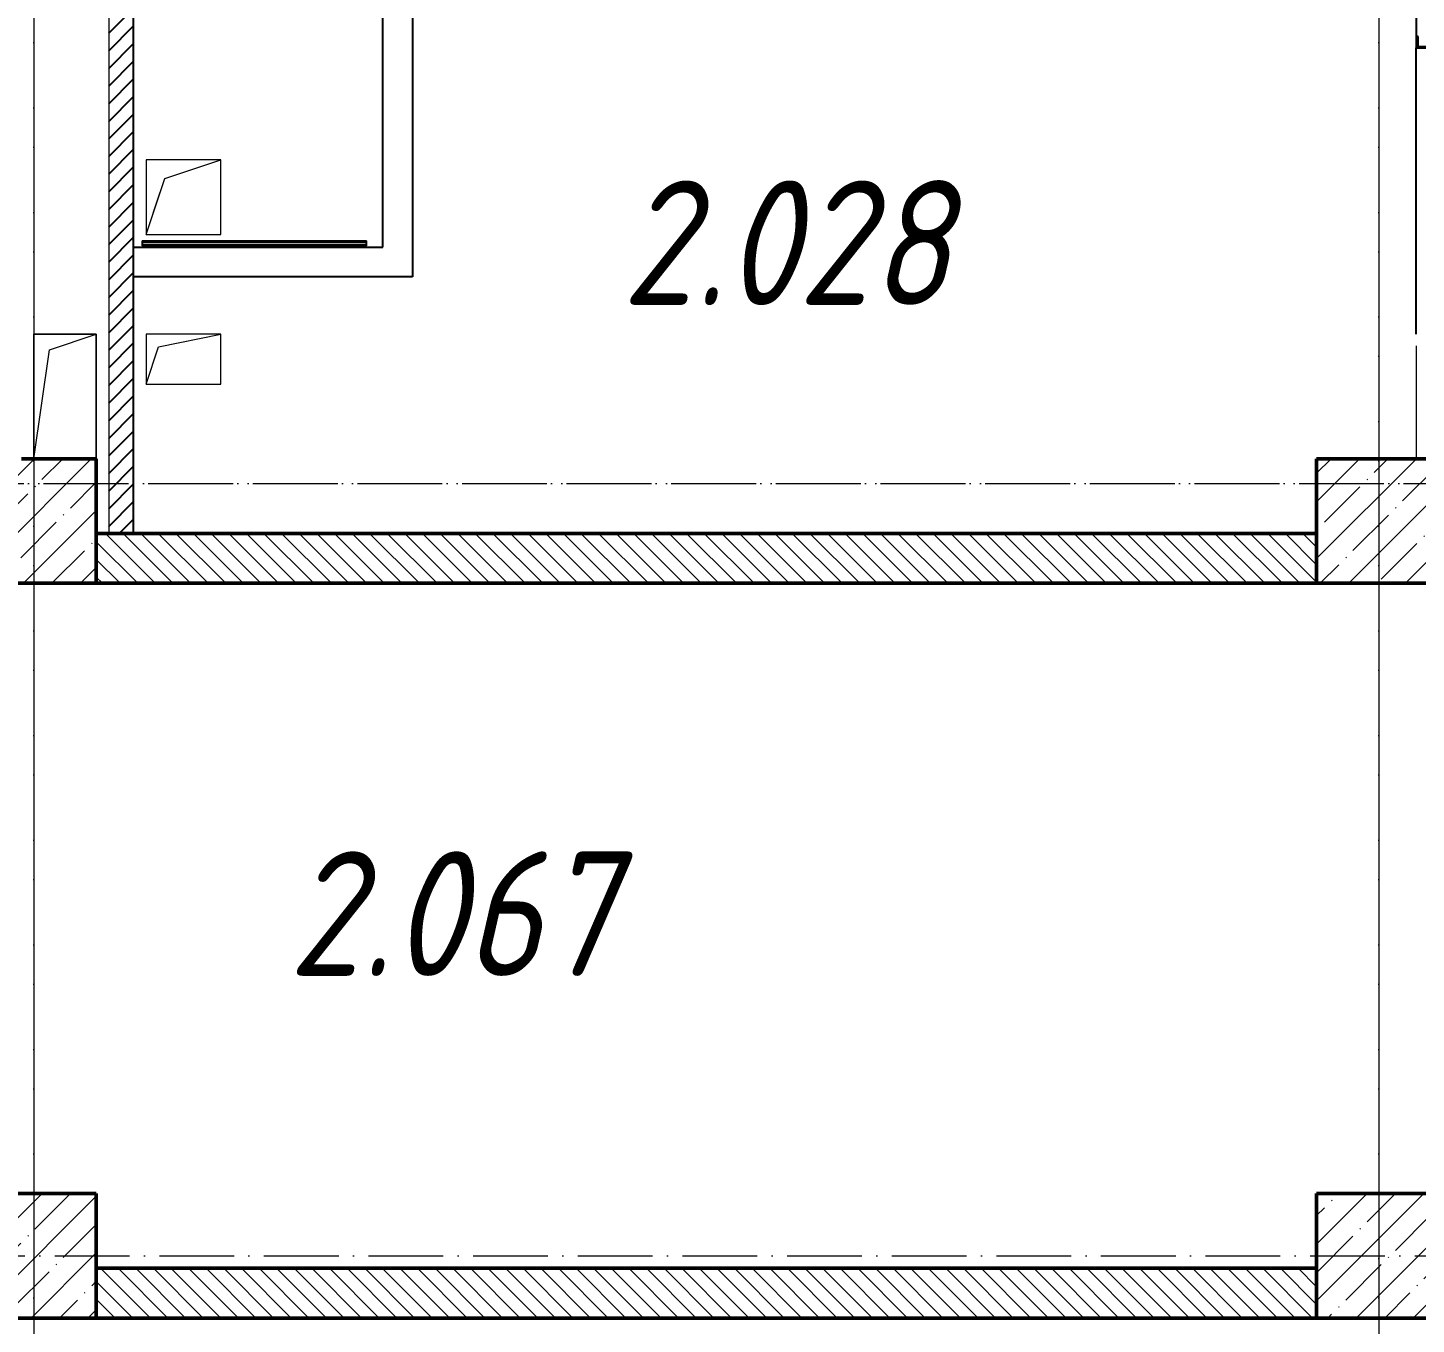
# Model space of a CAD drawing. Header units: millimetres. Extents: x -401725 to 250493, y 305116 to 802890.
# Drawn here: x 62133 to 67708, y 501972 to 507177 of the extents above; entities that cross this region are included whole.
import ezdxf

# ---------------------------------------------------------------- set-up
doc = ezdxf.new("R2010")
doc.units = ezdxf.units.MM
doc.linetypes.add('50_200_ШТРИХ_1Т_ш5_п1_п1_', pattern=[700, 500, -100, 0, -100])
for name, color, linetype, lineweight in [('A-FLOR-____-OTLN', 7, 'Continuous', 9), ('A-GENM-____-MCUT', 7, 'Continuous', 25), ('A-GENM-____-OTLN', 7, 'Continuous', 9), ('A-WALL-____-MCUT', 7, 'Continuous', 13), ('A-WALL-____-MCUT-2', 7, 'Continuous', 50), ('A-WALL-____-PATT-1', 7, 'Continuous', 9), ('A-WALL-FNSH-MCUT-1', 7, 'Continuous', 9), ('I-WALL-____-OTLN', 7, 'Continuous', 9), ('S-COLS-____-MCUT', 7, 'Continuous', 50), ('S-COLS-____-OTLN', 7, 'Continuous', 9), ('S-GRID-____-OTLN-1', 7, '50_200_ШТРИХ_1Т_ш5_п1_п1_', 9), ('Марки помещений', 7, 'Continuous', 9)]:
    doc.layers.add(name, color=color, linetype=linetype, lineweight=lineweight)
doc.styles.add('ISOCPEUR_I_2', font='isocpeui.ttf', dxfattribs={"width": 0.85, "height": 2.3})
pattern_1 = [(45, (-83150, -46181.04), (-114.04925, 114.04925), []), (45, (-83035.95, -46181.04), (-114.04925, 114.04925), [201.613, -40.323, 3.353, -36.97])]
pattern_2 = [(45, (-77750, -46181.04), (-114.04925, 114.04925), []), (45, (-77635.95, -46181.04), (-114.04925, 114.04925), [201.613, -40.323, 3.353, -36.97])]
pattern_3 = [(45, (-77750, -43231.04), (-114.04925, 114.04925), []), (45, (-77635.95, -43231.04), (-114.04925, 114.04925), [201.613, -40.323, 3.353, -36.97])]
pattern_4 = [(45, (-83150, -43231.04), (-114.04925, 114.04925), []), (45, (-83035.95, -43231.04), (-114.04925, 114.04925), [201.613, -40.323, 3.353, -36.97])]
pattern_5 = [(135, (-15591.663, 459015.94), (-35.35534, -35.35534), [])]
pattern_6 = [(135, (-15591.663, 459015.94), (-35.35534, -35.35534), [])]

# ---------------------------------------------------------------- blocks, each defined once
blk = doc.blocks.new('BSC_Колонна _Прямоугольная - 500х500-V54-АР1_План отверстий 2 этажа в осях 1-64_Ю-ЯЯ')
at = {"layer": 'S-COLS-____-OTLN'}
h = blk.add_hatch(dxfattribs=at)
h.set_pattern_fill('FP_64', color=256, style=0, pattern_type=2)
h.set_pattern_definition(pattern_1)
h.paths.add_polyline_path([(-250, -250), (250, -250), (250, 250), (-250, 250)], flags=0)
at = {"layer": 'S-COLS-____-MCUT'}
for p, q in [((250, 250), (-250, 250)), ((-250, 250), (-250, -250)), ((250, -250), (250, 250)), ((-250, -250), (250, -250))]:
    blk.add_line(p, q, dxfattribs=at)
blk = doc.blocks.new('BSC_Колонна _Прямоугольная - 500х500-V114-АР1_План отверстий 2 этажа в осях 1-64_Ю-ЯЯ')
at = {"layer": 'S-COLS-____-OTLN'}
h = blk.add_hatch(dxfattribs=at)
h.set_pattern_fill('FP_127', color=256, style=0, pattern_type=2)
h.set_pattern_definition(pattern_2)
h.paths.add_polyline_path([(-250, -250), (250, -250), (250, 250), (-250, 250)], flags=0)
at = {"layer": 'S-COLS-____-MCUT'}
for p, q in [((-250, 250), (-250, -250)), ((250, 250), (-50, 250)), ((250, -250), (250, 250)), ((-250, -250), (250, -250))]:
    blk.add_line(p, q, dxfattribs=at)
blk = doc.blocks.new('BSC_Колонна _Прямоугольная - 500х500-V119-АР1_План отверстий 2 этажа в осях 1-64_Ю-ЯЯ')
at = {"layer": 'S-COLS-____-OTLN'}
h = blk.add_hatch(dxfattribs=at)
h.set_pattern_fill('FP_132', color=256, style=0, pattern_type=2)
h.set_pattern_definition(pattern_3)
h.paths.add_polyline_path([(-250, -250), (250, -250), (250, 250), (-250, 250)], flags=0)
at = {"layer": 'S-COLS-____-MCUT'}
for p, q in [((250, 250), (-250, 250)), ((-250, 250), (-250, -250)), ((250, -250), (250, 250)), ((-250, -250), (250, -250))]:
    blk.add_line(p, q, dxfattribs=at)
blk = doc.blocks.new('BSC_Колонна _Прямоугольная - 500х500-V121-АР1_План отверстий 2 этажа в осях 1-64_Ю-ЯЯ')
at = {"layer": 'S-COLS-____-OTLN'}
h = blk.add_hatch(dxfattribs=at)
h.set_pattern_fill('FP_134', color=256, style=0, pattern_type=2)
h.set_pattern_definition(pattern_4)
h.paths.add_polyline_path([(-250, -250), (250, -250), (250, 250), (-250, 250)], flags=0)
at = {"layer": 'S-COLS-____-MCUT'}
for p, q in [((250, 250), (-250, 250)), ((-250, 250), (-250, -250)), ((250, -250), (250, 250)), ((-250, -250), (250, -250))]:
    blk.add_line(p, q, dxfattribs=at)
blk = doc.blocks.new('154_Стойка_СКБ_Швеллер - СМ-2180_100-28278414-АР1_План отверстий 2 этажа в осях 1-64_Ю-ЯЯ')
at = {"layer": 'A-GENM-____-MCUT'}
for p, q in [((171, 50), (125, 50)), ((125, 50), (125, -50)), ((129.5, 42.4), (171, 42.4)), ((129.5, -42.4), (129.5, 42.4)), ((171, 42.4), (171, 50)), ((125, -50), (171, -50)), ((171, -42.4), (129.5, -42.4)), ((171, -50), (171, -42.4))]:
    blk.add_line(p, q, dxfattribs=at)
blk = doc.blocks.new('131_Панель боковая - 900х1500-29281255-АР1_План отверстий 2 этажа в осях 1-64_Ю-ЯЯ')
at = {"layer": 'A-GENM-____-MCUT'}
for p, q in [((450, 5), (-450, 5)), ((-450, 5), (-450, -5)), ((450, -5), (450, 5)), ((-450, -5), (450, -5))]:
    blk.add_line(p, q, dxfattribs=at)
at = {"layer": 'A-GENM-____-OTLN'}
for p, q in [((-450, 10), (450, 10)), ((-450, 5), (-450, 10)), ((450, 10), (450, 5)), ((-450, -10), (-450, -5)), ((-450, -10), (450, -10)), ((450, -5), (450, -10))]:
    blk.add_line(p, q, dxfattribs=at)
blk = doc.blocks.new('AR_Отверстие прямоугольное _в плите_ - AR_Отверстие прямоугольное _в плите_-30459229-АР1_План отверстий 2 этажа в осях 1-64_Ю-ЯЯ')
at = {"layer": 'A-GENM-____-OTLN'}
for p, q in [((125, 250), (-125, 250)), ((-125, 250), (-125, -250)), ((-62.5, 187.5), (125, 250)), ((125, -250), (125, 250)), ((-125, -250), (-62.5, 187.5))]:
    blk.add_line(p, q, dxfattribs=at)
blk = doc.blocks.new('AR_Отверстие прямоугольное _в плите_ - AR_Отверстие прямоугольное _в плите_-30459341-АР1_План отверстий 2 этажа в осях 1-64_Ю-ЯЯ')
at = {"layer": 'A-GENM-____-OTLN'}
for p, q in [((150, 150), (-150, 150)), ((-150, 150), (-150, -150)), ((-75, 75), (150, 150)), ((150, -150), (150, 150)), ((-150, -150), (-75, 75)), ((-150, -150), (150, -150))]:
    blk.add_line(p, q, dxfattribs=at)
blk = doc.blocks.new('AR_Отверстие прямоугольное _в плите_ - AR_Отверстие прямоугольное _в плите_-30459372-АР1_План отверстий 2 этажа в осях 1-64_Ю-ЯЯ')
at = {"layer": 'A-GENM-____-OTLN'}
for p, q in [((150, 100), (-150, 100)), ((-150, 100), (-150, -100)), ((-100, 50), (150, 100)), ((150, -100), (150, 100)), ((-150, -100), (-100, 50)), ((-150, -100), (150, -100))]:
    blk.add_line(p, q, dxfattribs=at)
blk = doc.blocks.new('BSC_Колонна _Прямоугольная - 500х500-V81-АР1_План отверстий 2 этажа в осях 1-64_А-ГГ')
at = {"layer": 'S-COLS-____-OTLN'}
h = blk.add_hatch(dxfattribs=at)
h.set_pattern_fill('FP_110', color=256, style=0, pattern_type=2)
h.set_pattern_definition(pattern_1)
h.paths.add_polyline_path([(-250, -250), (250, -250), (250, 250), (-250, 250)], flags=0)
at = {"layer": 'S-COLS-____-MCUT'}
for p, q in [((250, 250), (-250, 250)), ((-250, 250), (-250, -250)), ((250, -250), (250, 250)), ((-250, -250), (250, -250))]:
    blk.add_line(p, q, dxfattribs=at)
blk = doc.blocks.new('BSC_Колонна _Прямоугольная - 500х500-25978818-АР1_План отверстий 2 этажа в осях 1-64_А-ГГ')
at = {"layer": 'S-COLS-____-OTLN'}
h = blk.add_hatch(dxfattribs=at)
h.set_pattern_fill('FP_148', color=256, style=0, pattern_type=2)
h.set_pattern_definition(pattern_2)
h.paths.add_polyline_path([(-250, -250), (250, -250), (250, 250), (-250, 250)], flags=0)
at = {"layer": 'S-COLS-____-MCUT'}
for p, q in [((-250, 250), (-250, -250)), ((250, 250), (-50, 250)), ((250, -250), (250, 250)), ((-250, -250), (250, -250))]:
    blk.add_line(p, q, dxfattribs=at)
blk = doc.blocks.new('BSC_Колонна _Прямоугольная - 500х500-V123-АР1_План отверстий 2 этажа в осях 1-64_А-ГГ')
at = {"layer": 'S-COLS-____-OTLN'}
h = blk.add_hatch(dxfattribs=at)
h.set_pattern_fill('FP_153', color=256, style=0, pattern_type=2)
h.set_pattern_definition(pattern_3)
h.paths.add_polyline_path([(-250, -250), (250, -250), (250, 250), (-250, 250)], flags=0)
at = {"layer": 'S-COLS-____-MCUT'}
for p, q in [((250, 250), (-250, 250)), ((-250, 250), (-250, -250)), ((250, -250), (250, 250)), ((-250, -250), (250, -250))]:
    blk.add_line(p, q, dxfattribs=at)
blk = doc.blocks.new('BSC_Колонна _Прямоугольная - 500х500-V125-АР1_План отверстий 2 этажа в осях 1-64_А-ГГ')
at = {"layer": 'S-COLS-____-OTLN'}
h = blk.add_hatch(dxfattribs=at)
h.set_pattern_fill('FP_155', color=256, style=0, pattern_type=2)
h.set_pattern_definition(pattern_4)
h.paths.add_polyline_path([(-250, -250), (250, -250), (250, 250), (-250, 250)], flags=0)
at = {"layer": 'S-COLS-____-MCUT'}
for p, q in [((250, 250), (-250, 250)), ((-250, 250), (-250, -250)), ((250, -250), (250, 250)), ((-250, -250), (250, -250))]:
    blk.add_line(p, q, dxfattribs=at)
blk = doc.blocks.new('131_Панель боковая - 900х1500-29281255-АР1_План отверстий 2 этажа в осях 1-64_А-ГГ')
at = {"layer": 'A-GENM-____-MCUT'}
for p, q in [((450, 5), (-450, 5)), ((-450, 5), (-450, -5)), ((450, -5), (450, 5)), ((-450, -5), (450, -5))]:
    blk.add_line(p, q, dxfattribs=at)
at = {"layer": 'A-GENM-____-OTLN'}
for p, q in [((-450, 10), (450, 10)), ((-450, 5), (-450, 10)), ((450, 10), (450, 5)), ((-450, -10), (-450, -5)), ((-450, -10), (450, -10)), ((450, -5), (450, -10))]:
    blk.add_line(p, q, dxfattribs=at)
blk = doc.blocks.new('AR_Отверстие прямоугольное _в плите_ - AR_Отверстие прямоугольное _в плите_-V151-АР1_План отверстий 2 этажа в осях 1-64_А-ГГ')
at = {"layer": 'A-GENM-____-OTLN'}
for p, q in [((125, 250), (-125, 250)), ((-125, 250), (-125, -250)), ((-62.5, 187.5), (125, 250)), ((125, -250), (125, 250)), ((-125, -250), (-62.5, 187.5))]:
    blk.add_line(p, q, dxfattribs=at)
blk = doc.blocks.new('AR_Отверстие прямоугольное _в плите_ - AR_Отверстие прямоугольное _в плите_-30459341-АР1_План отверстий 2 этажа в осях 1-64_А-ГГ')
at = {"layer": 'A-GENM-____-OTLN'}
for p, q in [((-150, 20.1), (-150, -150)), ((-150, -150), (-93.3, 20.1)), ((150, -150), (150, 20.1)), ((-150, -150), (150, -150))]:
    blk.add_line(p, q, dxfattribs=at)
blk = doc.blocks.new('AR_Отверстие прямоугольное _в плите_ - AR_Отверстие прямоугольное _в плите_-30459372-АР1_План отверстий 2 этажа в осях 1-64_А-ГГ')
at = {"layer": 'A-GENM-____-OTLN'}
for p, q in [((150, 100), (-150, 100)), ((-150, 100), (-150, -100)), ((-100, 50), (150, 100)), ((150, -100), (150, 100)), ((-150, -100), (-100, 50)), ((-150, -100), (150, -100))]:
    blk.add_line(p, q, dxfattribs=at)
blk = doc.blocks.new('2этаж')
at = {"layer": 'S-GRID-____-OTLN-1', "color": 251, "ltscale": 0.6, "true_color": 0x636466}
for p, q in [((62158.3, 549908.8), (62158.3, 498997)), ((67558.3, 549908.8), (67558.3, 498997)), ((62158.3, 508896.9), (62158.3, 467585.8)), ((67558.3, 508896.9), (67558.3, 470838.7)), ((51735.1, 505347), (74727.1, 505347)), ((53374.4, 505347), (74727.1, 505347)), ((58880.7, 502247), (88334.7, 502247)), ((58880.7, 502247), (88334.7, 502247))]:
    blk.add_line(p, q, dxfattribs=at)

msp = doc.modelspace()

# ---------------------------------------------------------------- hatches: boundary and pattern name
h = msp.add_hatch()
h.set_pattern_fill('FP_5', color=256, style=0, pattern_type=2)
h.set_pattern_definition([(45, (-15591.663, 459015.94), (-35.35534, 35.35534), [])])
h.paths.add_polyline_path([(62458.3366, 505146.983), (62558.3366, 505146.983), (62558.3366, 508096.983), (62458.3366, 508096.983), (62458.3366, 506554.0587)], flags=0)
h.paths.add_polyline_path([(62461.3366, 508099.983), (62555.3366, 508099.983), (62555.3366, 508146.983), (62558.3366, 508146.983), (62558.3366, 510996.983), (62458.3366, 510996.983), (62458.3366, 508146.983), (62461.3366, 508146.983)], flags=0)
at = {"layer": 'A-WALL-____-PATT-1'}
h = msp.add_hatch(dxfattribs=at)
h.set_pattern_fill('FP_5', color=256, style=0, pattern_type=2)
h.set_pattern_definition([(45, (-15591.663, 459015.94), (-35.35534, 35.35534), [])])
h.paths.add_polyline_path([(62458.3366, 505146.983), (62558.3366, 505146.983), (62558.3366, 506517.1216), (62458.3366, 506517.1216), (62458.3366, 506191.5253)], flags=0)
h = msp.add_hatch(dxfattribs=at)
h.set_pattern_fill('FP_6', color=256, style=0, pattern_type=2)
h.set_pattern_definition(pattern_5)
h.paths.add_polyline_path([(67308.3366, 504946.983), (67308.3366, 505146.983), (62408.3366, 505146.983), (62408.3366, 504946.983), (65698.1862, 504946.983)], flags=0)
h = msp.add_hatch(dxfattribs=at)
h.set_pattern_fill('FP_6', color=256, style=0, pattern_type=2)
h.set_pattern_definition(pattern_6)
h.paths.add_polyline_path([(67308.3366, 504946.983), (67308.3366, 505146.983), (62408.3366, 505146.983), (62408.3366, 504946.983), (65698.0043, 504946.983)], flags=0)
h = msp.add_hatch(dxfattribs=at)
h.set_pattern_fill('FP_6', color=256, style=0, pattern_type=2)
h.set_pattern_definition(pattern_5)
h.paths.add_polyline_path([(67308.3366, 501996.983), (67308.3366, 502196.983), (62408.3366, 502196.983), (62408.3366, 501996.983), (65698.1862, 501996.983)], flags=0)
h = msp.add_hatch(dxfattribs=at)
h.set_pattern_fill('FP_6', color=256, style=0, pattern_type=2)
h.set_pattern_definition(pattern_6)
h.paths.add_polyline_path([(67308.3366, 501996.983), (67308.3366, 502196.983), (62408.3366, 502196.983), (62408.3366, 501996.983), (65698.0043, 501996.983)], flags=0)

# ---------------------------------------------------------------- linework, layer by layer
for p, q in [((63558.3366, 506296.983), (63558.3366, 510996.983)), ((63678.3366, 510996.983), (63678.3366, 506176.983)), ((62558.3366, 505146.983), (62558.3366, 508096.983)), ((67708.3366, 507396.983), (67708.3366, 507142.983)), ((67708.3366, 505946.983), (67708.3366, 507096.983)), ((63558.3366, 506296.983), (63558.3366, 506517.1216)), ((63678.3366, 506517.1216), (63678.3366, 506176.983)), ((62558.3366, 506296.983), (63558.3366, 506296.983)), ((62558.3366, 506296.983), (63558.3366, 506296.983)), ((63678.3366, 506176.983), (62558.3366, 506176.983)), ((63678.3366, 506176.983), (62558.3366, 506176.983))]:
    msp.add_line(p, q)
at = {"layer": 'A-FLOR-____-OTLN'}
for p, q in [((62158.3366, 505946.983), (62408.3366, 505946.983)), ((62158.3366, 505446.983), (62158.3366, 505946.983)), ((62158.3366, 505946.983), (62408.3366, 505946.983)), ((62158.3366, 505446.983), (62158.3366, 505946.983)), ((62408.3366, 505946.983), (62408.3366, 505446.983)), ((62408.3366, 505946.983), (62408.3366, 505446.983))]:
    msp.add_line(p, q, dxfattribs=at)
at = {"layer": 'A-WALL-____-MCUT'}
for p, q in [((67308.3366, 505146.983), (62408.3366, 505146.983)), ((62408.3366, 504946.983), (67308.3366, 504946.983)), ((67308.3366, 502196.983), (62408.3366, 502196.983)), ((62408.3366, 501996.983), (67308.3366, 501996.983))]:
    msp.add_line(p, q, dxfattribs=at)
at = {"layer": 'A-WALL-____-MCUT-2'}
for p, q in [((67308.3366, 505146.983), (62408.3366, 505146.983)), ((62408.3366, 504946.983), (67308.3366, 504946.983)), ((67308.3366, 502196.983), (62408.3366, 502196.983)), ((62408.3366, 501996.983), (67308.3366, 501996.983))]:
    msp.add_line(p, q, dxfattribs=at)
at = {"layer": 'A-WALL-FNSH-MCUT-1'}
for p, q in [((62458.3366, 508096.983), (62458.3366, 505146.983)), ((62458.3366, 506517.1216), (62458.3366, 505146.983)), ((62558.3366, 505146.983), (62558.3366, 506517.1216)), ((67708.3366, 505900.983), (67708.3366, 505446.983)), ((67708.3366, 505900.983), (67708.3366, 505446.983))]:
    msp.add_line(p, q, dxfattribs=at)
at = {"layer": 'I-WALL-____-OTLN'}
msp.add_line((67708.3366, 505946.983), (67708.3366, 506517.1216), dxfattribs=at)

# ---------------------------------------------------------------- block references
at = {"color": 18, "true_color": 0x000000}
msp.add_blockref('2этаж', (0, 0), dxfattribs=at)
for name, p, rotation in [('154_Стойка_СКБ_Швеллер - СМ-2180_100-28278414-АР1_План отверстий 2 этажа в осях 1-64_Ю-ЯЯ', (67758.3366, 506971.983), 90), ('131_Панель боковая - 900х1500-29281255-АР1_План отверстий 2 этажа в осях 1-64_Ю-ЯЯ', (63043.3366, 506311.983), 180), ('131_Панель боковая - 900х1500-29281255-АР1_План отверстий 2 этажа в осях 1-64_А-ГГ', (63043.3366, 506311.983), 180)]:
    msp.add_blockref(name, p, dxfattribs=dict(rotation=rotation))
at = {"layer": 'A-GENM-____-OTLN'}
for name, p in [('AR_Отверстие прямоугольное _в плите_ - AR_Отверстие прямоугольное _в плите_-30459341-АР1_План отверстий 2 этажа в осях 1-64_Ю-ЯЯ', (62758.3366, 506496.983)), ('AR_Отверстие прямоугольное _в плите_ - AR_Отверстие прямоугольное _в плите_-30459341-АР1_План отверстий 2 этажа в осях 1-64_А-ГГ', (62758.3366, 506496.983)), ('AR_Отверстие прямоугольное _в плите_ - AR_Отверстие прямоугольное _в плите_-30459229-АР1_План отверстий 2 этажа в осях 1-64_Ю-ЯЯ', (62283.3366, 505696.983)), ('AR_Отверстие прямоугольное _в плите_ - AR_Отверстие прямоугольное _в плите_-V151-АР1_План отверстий 2 этажа в осях 1-64_А-ГГ', (62283.3366, 505696.983)), ('AR_Отверстие прямоугольное _в плите_ - AR_Отверстие прямоугольное _в плите_-30459372-АР1_План отверстий 2 этажа в осях 1-64_Ю-ЯЯ', (62758.3366, 505846.983)), ('AR_Отверстие прямоугольное _в плите_ - AR_Отверстие прямоугольное _в плите_-30459372-АР1_План отверстий 2 этажа в осях 1-64_А-ГГ', (62758.3366, 505846.983))]:
    msp.add_blockref(name, p, dxfattribs=at)
at = {"layer": 'S-COLS-____-OTLN'}
for name, p in [('BSC_Колонна _Прямоугольная - 500х500-V114-АР1_План отверстий 2 этажа в осях 1-64_Ю-ЯЯ', (62158.3366, 505196.983)), ('BSC_Колонна _Прямоугольная - 500х500-25978818-АР1_План отверстий 2 этажа в осях 1-64_А-ГГ', (62158.3366, 505196.983)), ('BSC_Колонна _Прямоугольная - 500х500-V54-АР1_План отверстий 2 этажа в осях 1-64_Ю-ЯЯ', (67558.3366, 505196.983)), ('BSC_Колонна _Прямоугольная - 500х500-V81-АР1_План отверстий 2 этажа в осях 1-64_А-ГГ', (67558.3366, 505196.983)), ('BSC_Колонна _Прямоугольная - 500х500-V119-АР1_План отверстий 2 этажа в осях 1-64_Ю-ЯЯ', (62158.3366, 502246.983)), ('BSC_Колонна _Прямоугольная - 500х500-V123-АР1_План отверстий 2 этажа в осях 1-64_А-ГГ', (62158.3366, 502246.983)), ('BSC_Колонна _Прямоугольная - 500х500-V121-АР1_План отверстий 2 этажа в осях 1-64_Ю-ЯЯ', (67558.3366, 502246.983)), ('BSC_Колонна _Прямоугольная - 500х500-V125-АР1_План отверстий 2 этажа в осях 1-64_А-ГГ', (67558.3366, 502246.983))]:
    msp.add_blockref(name, p, dxfattribs=at)

# ---------------------------------------------------------------- texts
at = {"layer": 'Марки помещений', "char_height": 500, "width": 785.65375, "attachment_point": 1, "style": 'ISOCPEUR_I_2'}
for s, insert in [('2.028', (64517.4203, 506564.2091)), ('2.067', (63179.1336, 503870.6648))]:
    msp.add_mtext(s, dxfattribs=dict(at, insert=insert))

doc.saveas('drawing.dxf')
